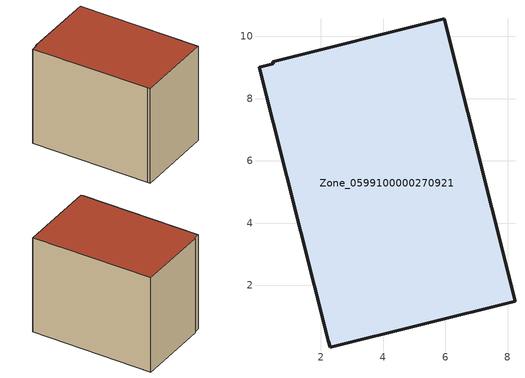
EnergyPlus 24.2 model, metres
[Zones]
Zone_0599100000270921
 floor ground (C_G): 0.46,9.19 5.97,10.56 8.24,1.5 2.3,0.01 2.25,0.23 0.02,9 0.47,9.12 z0
 wall outside (C_F): 5.97,10.56 0.46,9.19 0.47,9.12 0.02,9 2.25,0.23 2.3,0.01 8.24,1.5 5.97,10.56 z0:7.58
 roof outside (C_R): 2.3,0.01 8.24,1.5 5.97,10.56 0.46,9.19 0.47,9.12 0.02,9 2.25,0.23 z7.58
[BUILDING]
Pand.0599100000270921: North Axis=0; Terrain=City; Loads Convergence Tolerance Value=0.04; Temperature Convergence Tolerance Value=0.4; Solar Distribution=FullExterior; Maximum Number of Warmup Days=25; Minimum Number of Warmup Days=1
[Site:Location]
Rotterdam.The.Hague.AP_ZH_NLD Design_Conditions: Latitude=51.96; Longitude=4.45; Time Zone=1; Elevation=-4.5
[SITE:GROUNDTEMPERATURE:BUILDINGSURFACE]
18, 18, 18, 18, 18, 18, 18, 18, 18, 18, 18, 18
[MATERIAL] Thermal Absorptance=0.9; Solar Absorptance=0.7; Visible Absorptance=0.7
Name | Roughness | Thickness | Conductivity | Density | Specific Heat
G.TC.1965-1974 | MediumSmooth | 0.15 | 0.882353 | 540 | 1210
F.TC.1965-1974 | Rough | 0.3 | 0.697674 | 1920 | 840
R.TC.1965-1974 | MediumRough | 0.2 | 0.232558 | 1500 | 1000
[CONSTRUCTION]
C_G: G.TC.1965-1974
C_F: F.TC.1965-1974
C_R: R.TC.1965-1974
[ZONE]
Zone_0599100000270921: Type=1; Multiplier=1; Ceiling Height=Autocalculate; Volume=Autocalculate; Floor Area=autocalculate; Part of Total Floor Area=Yes
[ZONEINFILTRATION:DESIGNFLOWRATE]
Infil_Zone_0599100000270921: Zone or ZoneList or Space or SpaceList=Zone_0599100000270921; Schedule=AlwaysOn; Design Flow Rate Calculation Method=Flow/Area; Flow Rate per Floor Area=0.003; Constant Term Coefficient=1; Temperature Term Coefficient=0; Velocity Term Coefficient=0; Velocity Squared Term Coefficient=0
[HVACTEMPLATE:ZONE:IDEALLOADSAIRSYSTEM]
Zone_0599100000270921: Maximum Heating Supply Air Temperature=50; Minimum Cooling Supply Air Temperature=13; Maximum Heating Supply Air Humidity Ratio=0.0156; Minimum Cooling Supply Air Humidity Ratio=0.0077; Heating Limit=NoLimit; Cooling Limit=NoLimit; Dehumidification Control Type=ConstantSensibleHeatRatio; Cooling Sensible Heat Ratio=0.7; Dehumidification Setpoint=60; Humidification Control Type=None; Humidification Setpoint=30; Outdoor Air Method=None; Outdoor Air Flow Rate per Person=0.00944; Outdoor Air Flow Rate per Zone Floor Area=0; Outdoor Air Flow Rate per Zone=0; Demand Controlled Ventilation Type=None; Outdoor Air Economizer Type=NoEconomizer; Heat Recovery Type=None; Sensible Heat Recovery Effectiveness=0.7; Latent Heat Recovery Effectiveness=0.65
[ZONECONTROL:THERMOSTAT]
ThermostatControl_Zone_0599100000270921: Zone or ZoneList=Zone_0599100000270921; Control Type Schedule=DualSetpointControlType; Control 1=Thermostat_Zone_0599100000270921; Temperature Difference Between Cutout And Setpoint=0
[THERMOSTATSETPOINT:DUALSETPOINT]
Thermostat_Zone_0599100000270921: Heating Setpoint Temperature Schedule=HeatingSetpoint_Zone_0599100000270921; Cooling Setpoint Temperature Schedule=CoolingSetpoint_Zone_0599100000270921
[SCHEDULE:COMPACT]
HeatingSetpoint_Zone_0599100000270921: Through: 12/31, For: AllDays, Until: 24:00, 21
CoolingSetpoint_Zone_0599100000270921: Through: 12/31, For: AllDays, Until: 24:00, 24
DualSetpointControlType: Through: 12/31, For: AllDays, Until: 24:00, 4
AlwaysOn: Through: 12/31, For: AllDays, Until: 24:00, 1
